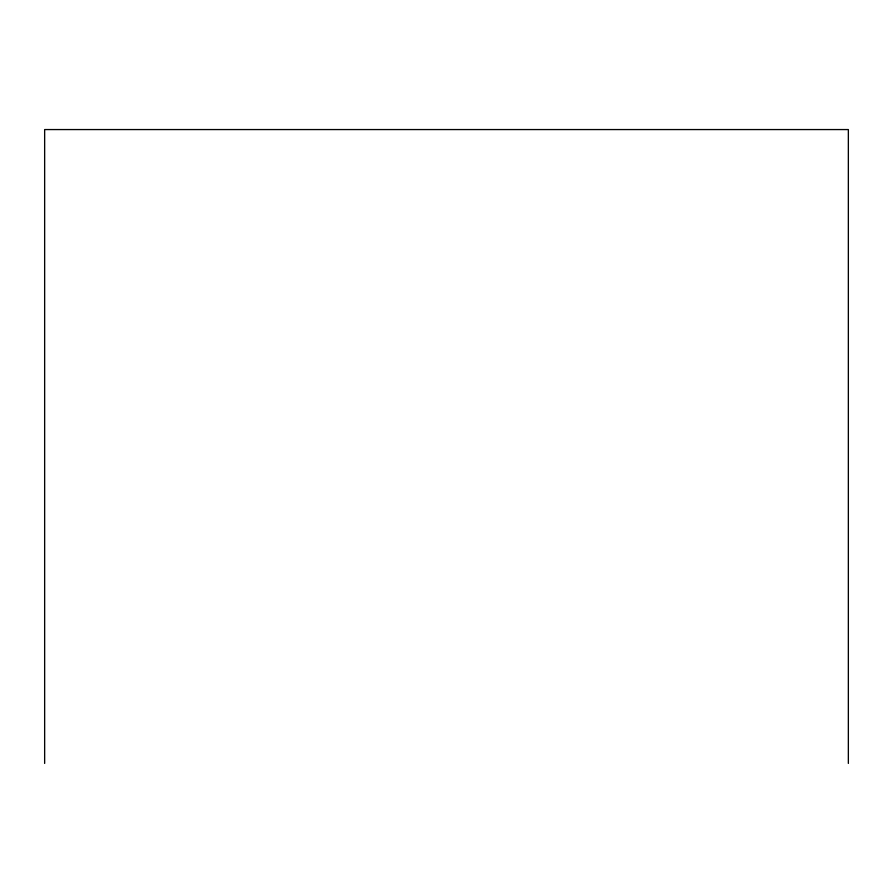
<?xml version="1.0" encoding="UTF-8"?>
<svg xmlns="http://www.w3.org/2000/svg" width="893" height="893" viewBox="0 0 893 893"><rect width="100%" height="100%" fill="white"/><g stroke="black" fill="none" stroke-linecap="round" stroke-linejoin="round"><path stroke-width="1.34" d="M848.35 763.437L848.35 129.563L44.65 129.563L44.65 763.437"/></g></svg>
